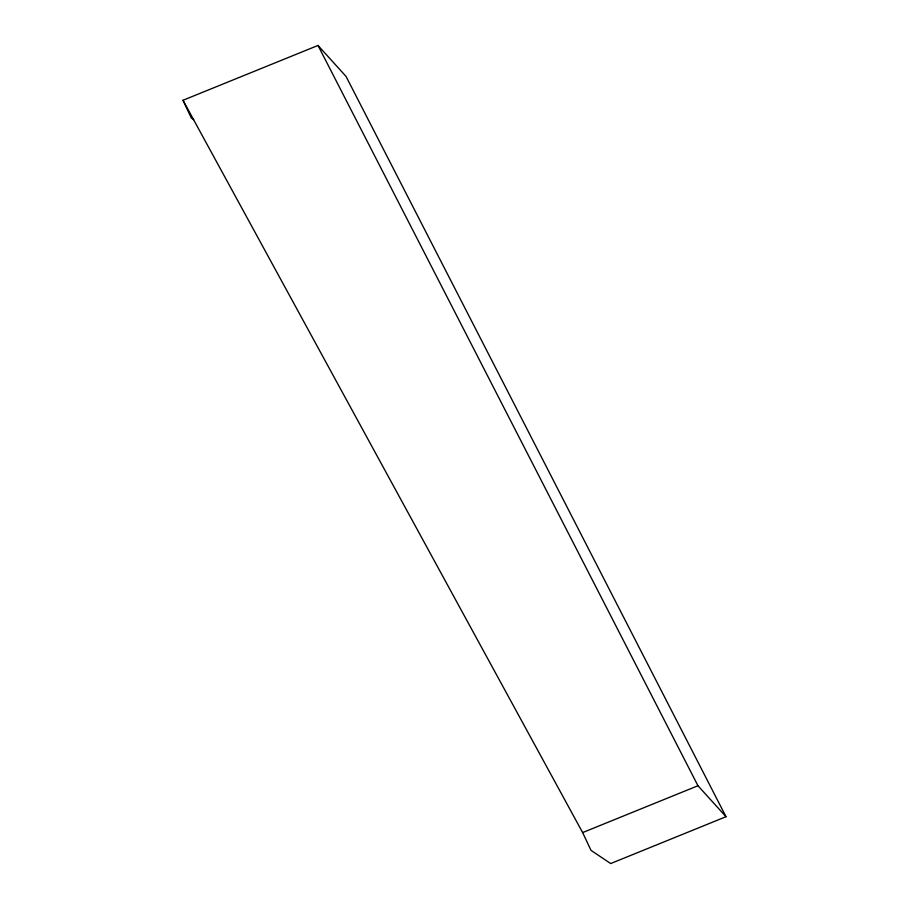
<?xml version="1.0" encoding="UTF-8"?>
<svg xmlns="http://www.w3.org/2000/svg" width="909" height="909" viewBox="0 0 909 909"><rect width="100%" height="100%" fill="white"/><g stroke="black" fill="none" stroke-linecap="round" stroke-linejoin="round"><path stroke-width="1.36" d="M182.993 100.274L318.002 45.45L346.045 76.424L726.007 816.714L610.689 863.55L591.009 850.358L582.646 832.576L182.993 100.274L191.367 118.068L193.674 119.613M582.646 832.576L697.964 785.74L726.007 816.714M318.002 45.45L697.964 785.74"/></g></svg>
